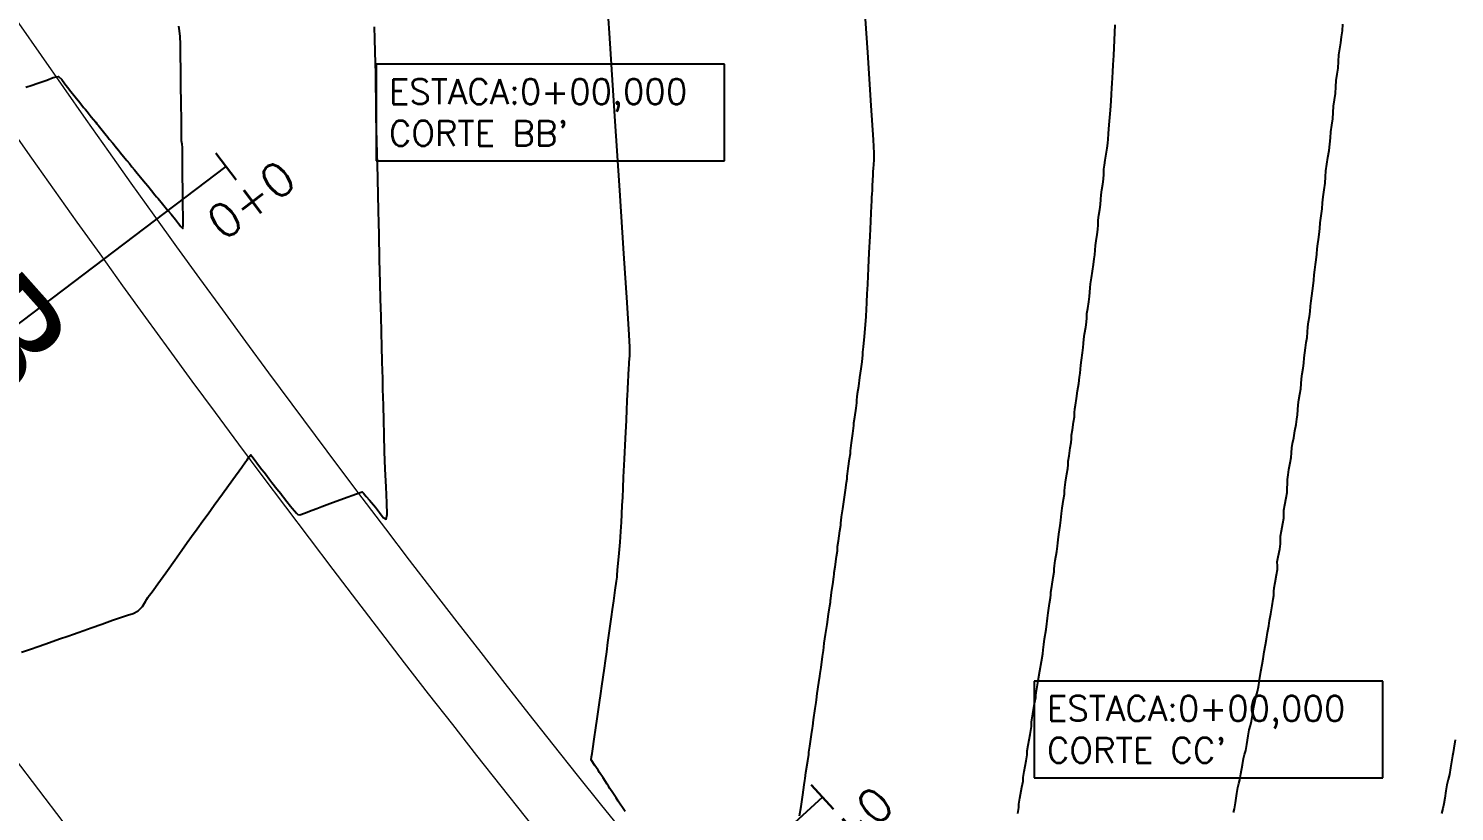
# Model space of a CAD drawing. Header units: millimetres. Extents: x 340454 to 342791, y 6993867 to 6995092.
# Drawn here: x 340812.87 to 340855.56, y 6994586.33 to 6994609.77 of the extents above; entities that cross this region are included whole.
import ezdxf
from ezdxf.enums import TextEntityAlignment as Align

# ---------------------------------------------------------------- set-up
doc = ezdxf.new("R2010")
doc.units = ezdxf.units.MM
doc.header["$LTSCALE"] = 10
for name, color, linetype in [('_1 TXT_Elementos', 2, 'Continuous'), ('Alinhamento', 7, 'Continuous'), ('ANGICO', 7, 'Continuous'), ('AREA_DOS_LOTES', 5, 'Continuous'), ('Lotes', 7, 'Continuous'), ('T-HM-CURVA_INTERMEDIARIA', 45, 'Continuous'), ('T-HM-CURVA_MESTRA', 20, 'Continuous'), ('TRAMA', 7, 'Continuous'), ('URB-Calçadas', 2, 'Continuous'), ('URB-Quadras', 3, 'Continuous')]:
    doc.layers.add(name, color=color, linetype=linetype)
doc.layers.add('_1 TXT_Estaca', color=4, linetype='Continuous', lineweight=30)
doc.styles.add('ARIAL', font='arial.ttf', dxfattribs={"height": 2})
doc.styles.add('Padrao', font='romans.shx', dxfattribs={"height": 1.5})

msp = doc.modelspace()

# ---------------------------------------------------------------- hatches: boundary and pattern name
at = {"layer": 'ANGICO', "lineweight": 20, "transparency": 33554679}
h = msp.add_hatch(dxfattribs=at)
h.set_pattern_fill('HEX', color=253, scale=0.01, angle=147, double=1)
h.set_pattern_definition([(147, (340810.678565, 6994586.14918), (-0.02995112, -0.0461207), [0.03175, -0.0635]), (267, (340810.678565, 6994586.14918), (0.05491725, -0.0028781), [0.03175, -0.0635]), (207, (340810.651937, 6994586.166474), (0.02496612, -0.04899878), [0.03175, -0.0635])])
h.paths.add_polyline_path([(340811.264, 6994586.33, -0.000231), (340811.022, 6994586.648), (340809.434, 6994585.432, 0.00023), (340809.676, 6994585.114)])
h.paths.add_polyline_path([(340814.618, 6994581.971, -0.000231), (340814.372, 6994582.287), (340812.785, 6994581.07, 0.00023), (340813.03, 6994580.755)])
h.paths.add_polyline_path([(340811.958, 6994584.595), (340811.641, 6994584.351), (340812.553, 6994583.161), (340812.871, 6994583.404)])
at = {"layer": 'TRAMA'}
h = msp.add_hatch(dxfattribs=at)
h.set_pattern_fill('AR-HBONE', color=253, scale=0.0015)
h.set_pattern_definition([(45, (340795.55105, 6994588.16572), (0, 0.21552615), [0.4572, -0.1524]), (135, (340795.65882, 6994588.27348), (2e-17, 0.21552615), [0.4572, -0.1524])])
h.paths.add_polyline_path([(340797.303, 6994588.764, -0.082433), (340797.263, 6994589.002, -0.603956), (340798.418, 6994589.61), (340799.389, 6994590.346), (340799.747, 6994591.997), (340792.429, 6994586.45), (340794.245, 6994586.446)])
h.paths.add_polyline_path([(340794.245, 6994586.446), (340792.429, 6994586.45), (340786.181, 6994581.714), (340787.99, 6994581.704)])
h.paths.add_polyline_path([(340786.834, 6994580.828), (340786.819, 6994580.876), (340786.913, 6994580.888), (340787.024, 6994580.973), (340787.028, 6994580.977), (340786.859, 6994581), (340786.839, 6994581.141), (340787.029, 6994581.296), (340787.219, 6994581.204), (340787.208, 6994581.283), (340787.398, 6994581.439), (340787.545, 6994581.367), (340787.99, 6994581.704), (340786.181, 6994581.714), (340784.138, 6994580.165), (340784.86, 6994579.332)])
h.paths.add_polyline_path([(340784.86, 6994579.332), (340784.138, 6994580.165), (340780.228, 6994577.201), (340780.692, 6994576.571), (340782.065, 6994576.564), (340781.758, 6994576.98), (340782.076, 6994577.222), (340782.395, 6994577.463)])
h.paths.add_polyline_path([(340782.065, 6994576.564), (340780.692, 6994576.571), (340784.423, 6994571.516), (340784.406, 6994571.581), (340784.552, 6994571.699), (340784.695, 6994571.445), (340784.594, 6994571.285), (340785.588, 6994569.938), (340785.516, 6994569.66), (340787.582, 6994569.66), (340787.644, 6994569.897, 0.226177), (340787.48, 6994570.742), (340787.343, 6994570.928), (340787.332, 6994570.915), (340787.09, 6994570.955), (340787.034, 6994571.159), (340786.982, 6994571.099), (340786.755, 6994571.137), (340786.634, 6994571.047), (340786.312, 6994570.809), (340785.271, 6994572.219), (340785.238, 6994572.23), (340785.375, 6994571.985), (340785.284, 6994571.841), (340785.147, 6994571.883), (340785.087, 6994572.121), (340785.226, 6994572.234), (340785.134, 6994572.262), (340785.078, 6994572.481), (340784.999, 6994572.588), (340784.996, 6994572.587), (340785.058, 6994572.459), (340784.913, 6994572.232), (340785.035, 6994572.014), (340784.943, 6994571.87), (340784.807, 6994571.913), (340784.746, 6994572.15), (340784.88, 6994572.258), (340784.716, 6994572.281), (340784.613, 6994572.121), (340784.427, 6994572.147), (340784.509, 6994572.405), (340784.447, 6994572.646), (340784.611, 6994572.779), (340784.535, 6994572.802), (340784.474, 6994573.04), (340784.594, 6994573.137), (340784.207, 6994573.661), (340784.205, 6994573.662), (340784.206, 6994573.663), (340784.127, 6994573.77), (340784.006, 6994573.838), (340784.003, 6994573.938)])
h.paths.add_polyline_path([(340784.307, 6994573.027), (340784.45, 6994572.773), (340784.358, 6994572.629), (340784.222, 6994572.671), (340784.161, 6994572.909)], flags=16)
h.paths.add_polyline_path([(340784.28, 6994572.633), (340784.423, 6994572.378), (340784.331, 6994572.234), (340784.195, 6994572.277), (340784.134, 6994572.515)], flags=16)
h.paths.add_polyline_path([(340784.579, 6994572.093), (340784.722, 6994571.839), (340784.63, 6994571.695), (340784.494, 6994571.737), (340784.433, 6994571.975)], flags=16)
h.paths.add_polyline_path([(340784.866, 6994571.874), (340785.008, 6994571.62), (340784.951, 6994571.53), (340785.015, 6994571.398), (340785.087, 6994571.623), (340785.06, 6994571.727), (340785.206, 6994571.845), (340785.349, 6994571.591), (340785.257, 6994571.447), (340785.253, 6994571.448), (340785.198, 6994571.362), (340785.014, 6994571.388), (340784.885, 6994571.187), (340784.699, 6994571.213), (340784.787, 6994571.491), (340784.838, 6994571.5), (340784.78, 6994571.518), (340784.72, 6994571.756)], flags=16)
h.paths.add_polyline_path([(340785.441, 6994571.637), (340785.609, 6994571.668), (340785.671, 6994571.54), (340785.538, 6994571.333), (340785.352, 6994571.359)], flags=16)
h.paths.add_polyline_path([(340785.03, 6994571.204), (340785.32, 6994571.231), (340785.415, 6994571.089), (340785.321, 6994570.982), (340785.079, 6994571.022)], flags=16)
h.paths.add_polyline_path([(340785.704, 6994571.317), (340785.847, 6994571.322), (340785.982, 6994571.117), (340785.883, 6994570.957), (340785.665, 6994571.151)], flags=16)
h.paths.add_polyline_path([(340785.38, 6994571.02), (340785.67, 6994571.048), (340785.764, 6994570.905), (340785.671, 6994570.798), (340785.429, 6994570.839)], flags=16)
h.paths.add_polyline_path([(340814.618, 6994581.971), (340813.743, 6994581.301), (340814.252, 6994580.651), (340814.618, 6994580.834)])
h.paths.add_polyline_path([(340810.71, 6994586.41), (340809.93, 6994586.412), (340810.215, 6994586.03)])
edge = h.paths.add_edge_path()
edge.add_line((340803.887, 6994595.136), (340799.747, 6994591.997))
edge.add_line((340799.747, 6994591.997), (340799.389, 6994590.346))
edge.add_line((340799.389, 6994590.346), (340804.247, 6994594.029))
edge.add_line((340804.247, 6994594.029), (340804.489, 6994593.71))
edge.add_line((340804.489, 6994593.71), (340804.731, 6994593.391))
edge.add_line((340804.731, 6994593.391), (340804.726, 6994593.388))
edge.add_line((340804.726, 6994593.388), (340809.93, 6994586.412))
edge.add_line((340809.93, 6994586.412), (340810.71, 6994586.41))
edge.add_line((340810.71, 6994586.41), (340811.022, 6994586.648))
edge.add_line((340811.022, 6994586.648), (340810.144, 6994586.648))
edge.add_arc((341156.5, 6994848.555), 434.232, 215.70438, 217.09572, ccw=False)
edge = h.paths.add_edge_path()
edge.add_arc((341149.613, 6994843.654), 425.79, 222.78602, 222.79408, ccw=False)
edge.add_line((340837.128, 6994554.431), (340835.601, 6994554.438))
edge.add_line((340835.601, 6994554.438), (340823.908, 6994543.656))
edge.add_line((340823.908, 6994543.656), (340825.523, 6994543.649))
edge.add_line((340825.523, 6994543.649), (340837.168, 6994554.387))
edge = h.paths.add_edge_path()
edge.add_line((340834.927, 6994556.827), (340834.386, 6994556.827))
edge.add_arc((341149.61, 6994843.652), 426.186, 222.29938, 222.53854)
edge.add_line((340835.586, 6994555.513), (340835.587, 6994555.514))
edge.add_line((340835.587, 6994555.514), (340835.857, 6994555.219))
edge.add_line((340835.857, 6994555.219), (340836.128, 6994554.924))
edge.add_line((340836.128, 6994554.924), (340835.601, 6994554.438))
edge.add_line((340835.601, 6994554.438), (340837.128, 6994554.431))
edge.add_arc((341149.613, 6994843.654), 425.79, 222.34836, 222.78602, ccw=False)
edge = h.paths.add_edge_path()
edge.add_line((340814.618, 6994580.834), (340814.252, 6994580.65))
edge.add_arc((341149.61, 6994843.652), 426.186, 218.105, 222.29938)
edge.add_line((340834.386, 6994556.827), (340834.927, 6994556.827))
edge.add_arc((341149.192, 6994843.274), 425.223, 218.11056, 222.34865, ccw=False)
h.paths.add_polyline_path([(340817.943, 6994536.659), (340816.361, 6994536.697), (340815.168, 6994535.597), (340815.361, 6994535.377), (340815.355, 6994535.372), (340815.883, 6994534.759)])
h.paths.add_polyline_path([(340820.146, 6994538.691), (340819.425, 6994539.522), (340816.361, 6994536.697), (340817.943, 6994536.659)], flags=17)
h.paths.add_polyline_path([(340818.581, 6994538.014), (340819.626, 6994538.929), (340819.632, 6994538.934), (340819.609, 6994538.959), (340818.57, 6994538.05), (340818.559, 6994538.04)], flags=16)
h.paths.add_polyline_path([(340819.687, 6994538.87), (340818.648, 6994537.961), (340818.636, 6994537.951), (340818.659, 6994537.925), (340819.704, 6994538.84), (340819.709, 6994538.845)], flags=16)
h.paths.add_polyline_path([(340818.633, 6994537.955), (340818.61, 6994537.98), (340818.585, 6994538.01), (340818.596, 6994538.02), (340819.635, 6994538.93), (340819.657, 6994538.904), (340819.683, 6994538.875)], flags=16)
h.paths.add_polyline_path([(340818.662, 6994537.921), (340818.674, 6994537.931), (340819.713, 6994538.841), (340819.735, 6994538.815), (340819.761, 6994538.786), (340819.874, 6994538.647), (340819.869, 6994538.643), (340819.845, 6994538.622), (340818.859, 6994537.765), (340818.862, 6994537.761), (340818.833, 6994537.736), (340818.715, 6994537.87), (340818.71, 6994537.866), (340818.688, 6994537.892)], flags=16)
h.paths.add_polyline_path([(340818.555, 6994538.044), (340818.533, 6994538.069), (340818.544, 6994538.079), (340819.584, 6994538.989), (340819.606, 6994538.963)], flags=16)
h.paths.add_polyline_path([(340818.779, 6994537.807), (340819.811, 6994538.71), (340819.846, 6994538.669), (340818.814, 6994537.767)], flags=0)
h.paths.add_polyline_path([(340825.523, 6994543.649), (340823.908, 6994543.656), (340819.425, 6994539.522), (340820.146, 6994538.691)], flags=17)
h.paths.add_polyline_path([(340821.194, 6994540.238), (340820.154, 6994539.329), (340820.143, 6994539.319), (340820.165, 6994539.293), (340821.21, 6994540.208), (340821.216, 6994540.213)], flags=16)
h.paths.add_polyline_path([(340821.142, 6994540.297), (340821.164, 6994540.272), (340821.19, 6994540.243), (340820.139, 6994539.323), (340820.117, 6994539.348), (340820.091, 6994539.378), (340820.103, 6994539.388)], flags=16)
h.paths.add_polyline_path([(340820.247, 6994539.2), (340820.269, 6994539.175), (340820.273, 6994539.179), (340820.271, 6994539.182)], flags=16)
h.paths.add_polyline_path([(340820.191, 6994539.264), (340821.236, 6994540.178), (340821.242, 6994540.183), (340821.22, 6994540.209), (340820.18, 6994539.299), (340820.169, 6994539.289)], flags=16)
h.paths.add_polyline_path([(340821.246, 6994540.179), (340821.268, 6994540.154), (340821.297, 6994540.12), (340820.258, 6994539.21), (340820.247, 6994539.2), (340820.221, 6994539.23), (340820.195, 6994539.259), (340820.206, 6994539.27)], flags=16)
h.paths.add_polyline_path([(340820.392, 6994539.053), (340820.387, 6994539.049), (340820.388, 6994539.048), (340820.393, 6994539.052)], flags=16)
h.paths.add_polyline_path([(340821.307, 6994540.089), (340821.312, 6994540.094), (340821.433, 6994539.956), (340821.428, 6994539.952), (340821.404, 6994539.978), (340820.373, 6994539.075), (340820.337, 6994539.116), (340821.369, 6994540.019)], flags=16)
h.paths.add_polyline_path([(340821.433, 6994539.956), (340821.429, 6994539.96), (340821.424, 6994539.956), (340821.403, 6994539.93)], flags=0)
edge = h.paths.add_edge_path()
edge.add_line((340829.48, 6994549.09), (340835.268, 6994554.678))
edge.add_line((340835.268, 6994554.678), (340834.998, 6994554.972))
edge.add_line((340834.998, 6994554.972), (340835.292, 6994555.243))
edge.add_arc((341149.61, 6994843.652), 426.586, 222.25052, 222.53859, ccw=False)
edge.add_line((340833.846, 6994556.827), (340833.171, 6994556.827))
edge.add_arc((341149.61, 6994843.652), 427.086, 222.18962, 222.39196)
edge.add_arc((340833.447, 6994555.037), 1, -47.3199, 42.392, ccw=False)
edge.add_line((340834.125, 6994554.301), (340833.756, 6994553.961))
edge.add_arc((340833.316, 6994554.316), 0.565, 304.2724, 321.0878, ccw=False)
edge.add_line((340833.634, 6994553.849), (340814.564, 6994536.241))
edge.add_line((340814.564, 6994536.241), (340814.939, 6994535.876))
edge.add_line((340814.939, 6994535.876), (340829.48, 6994549.09))
h.paths.add_polyline_path([(340820.569, 6994541.801), (340822.35, 6994543.443)], flags=16)
h.paths.add_polyline_path([(340804.772, 6994593.326), (340805.559, 6994592.316), (340805.295, 6994592.624), (340805.002, 6994593.017)], flags=17)
h.paths.add_polyline_path([(340798.235, 6994591.769), (340798.185, 6994591.731), (340800.116, 6994593.195), (340800.166, 6994593.233)])

# ---------------------------------------------------------------- linework, layer by layer
at = {"layer": '_1 TXT_Estaca', "color": 7, "linetype": 'Continuous', "lineweight": 30}
for p, q in [((340818.479, 6994606.038), (340819.083, 6994605.241)), ((340836.298, 6994587.136), (340836.973, 6994586.399))]:
    msp.add_line(p, q, dxfattribs=at)
at = {"layer": 'Alinhamento', "color": 1, "linetype": 'Continuous', "lineweight": -3, "flags": 128}
for points in [[(340818.781, 6994605.64), (340773.67, 6994571.443)], [(340836.636, 6994586.767), (340794.904, 6994548.52)]]:
    msp.add_lwpolyline(points, dxfattribs=at)
at = {"layer": 'Lotes'}
msp.add_lwpolyline([(340814.83, 6994465.897, -0.329637), (340815.113, 6994477.79), (340815.628, 6994534.547), (340837.692, 6994554.893, -0.019549), (340816.088, 6994580.14, -0.011155), (340804.454, 6994595.59), (340780.237, 6994577.232), (340785.597, 6994569.969), (340782.252, 6994557.08), (340779.008, 6994544.581), (340775.433, 6994530.806), (340771.774, 6994516.706), (340768.948, 6994505.815), (340765.682, 6994493.23), (340762.688, 6994481.695), (340758.988, 6994467.439), (340754.789, 6994451.259), (340715.382, 6994462.082, -0.041301), (340714.864, 6994460.516), (340710.749, 6994451.519), (340803.314, 6994425.249), (340814.83, 6994465.897, -0.329637)], format="xyb", close=True, dxfattribs=at)
at = {"layer": 'Lotes', "color": 253}
for centre, radius, start, end in [((341156.5, 6994848.555), 433.532, 215.70202, 218.25839), ((341156.539, 6994848.585), 435.581, 216.97753, 218.25852)]:
    msp.add_arc(centre, radius, start, end, dxfattribs=at)
at = {"layer": 'T-HM-CURVA_INTERMEDIARIA', "color": 45, "linetype": 'Continuous', "lineweight": -3, "flags": 128}
for points, elevation in [([(340812.791, 6994608.021), (340812.978, 6994608.081), (340813.123, 6994608.128), (340813.272, 6994608.176), (340813.422, 6994608.224), (340813.611, 6994608.307), (340813.773, 6994608.339), (340813.871, 6994608.249), (340813.956, 6994608.112), (340814.037, 6994608.012), (340814.139, 6994607.885), (340814.265, 6994607.729), (340814.405, 6994607.556), (340814.522, 6994607.411), (340814.574, 6994607.347), (340814.625, 6994607.284), (340814.752, 6994607.127), (340814.884, 6994606.964), (340814.921, 6994606.919), (340814.957, 6994606.874), (340815.073, 6994606.732), (340815.194, 6994606.583), (340815.243, 6994606.523), (340815.291, 6994606.463), (340815.394, 6994606.338), (340815.505, 6994606.201), (340815.567, 6994606.126), (340815.628, 6994606.051), (340815.716, 6994605.943), (340815.816, 6994605.82), (340815.892, 6994605.728), (340815.968, 6994605.635), (340816.046, 6994605.54), (340816.128, 6994605.439), (340816.226, 6994605.319), (340816.31, 6994605.217), (340816.375, 6994605.138), (340816.44, 6994605.059), (340816.554, 6994604.92), (340816.657, 6994604.795), (340816.705, 6994604.737), (340816.753, 6994604.679), (340816.884, 6994604.519), (340817.007, 6994604.37), (340817.065, 6994604.3), (340817.138, 6994604.212), (340817.271, 6994604.051), (340817.362, 6994603.94), (340817.431, 6994603.841), (340817.493, 6994603.782), (340817.504, 6994603.897), (340817.497, 6994604.158), (340817.489, 6994604.47), (340817.487, 6994604.863), (340817.483, 6994605.433), (340817.48, 6994605.956), (340817.477, 6994606.209), (340817.467, 6994606.311), (340817.456, 6994606.413), (340817.453, 6994606.603), (340817.447, 6994607.017), (340817.44, 6994607.541), (340817.433, 6994608.066), (340817.428, 6994608.54), (340817.425, 6994608.964), (340817.421, 6994609.306), (340817.413, 6994609.533), (340817.395, 6994609.704), (340817.373, 6994609.839)], 728), ([(340855.578, 6994588.481), (340855.541, 6994588.234), (340855.521, 6994588.1), (340855.508, 6994588.051), (340855.495, 6994588.002), (340855.477, 6994587.879), (340855.442, 6994587.64), (340855.408, 6994587.44), (340855.368, 6994587.288), (340855.329, 6994587.136), (340855.3, 6994586.957), (340855.269, 6994586.736), (340855.242, 6994586.564), (340855.204, 6994586.419), (340855.166, 6994586.274)], 722)]:
    msp.add_lwpolyline(points, dxfattribs=dict(at, elevation=elevation))
at = {"layer": 'T-HM-CURVA_MESTRA', "color": 20, "linetype": 'Continuous', "lineweight": -3, "elevation": 725, "flags": 128}
msp.add_lwpolyline([(340835.954, 6994586.202), (340835.996, 6994586.482), (340836.049, 6994586.837), (340836.093, 6994587.135), (340836.112, 6994587.262), (340836.116, 6994587.317), (340836.145, 6994587.506), (340836.198, 6994587.853), (340836.226, 6994588.042), (340836.231, 6994588.105), (340836.259, 6994588.293), (340836.311, 6994588.636), (340836.34, 6994588.824), (340836.345, 6994588.893), (340836.372, 6994589.078), (340836.423, 6994589.415), (340836.451, 6994589.601), (340836.457, 6994589.68), (340836.484, 6994589.863), (340836.534, 6994590.196), (340836.562, 6994590.38), (340836.568, 6994590.467), (340836.595, 6994590.648), (340836.644, 6994590.976), (340836.671, 6994591.158), (340836.677, 6994591.253), (340836.694, 6994591.37), (340836.733, 6994591.629), (340836.778, 6994591.935), (340836.823, 6994592.236), (340836.86, 6994592.488), (340836.877, 6994592.603), (340836.881, 6994592.657), (340836.885, 6994592.712), (340836.91, 6994592.886), (340836.956, 6994593.196), (340836.981, 6994593.371), (340836.985, 6994593.43), (340836.989, 6994593.489), (340837.014, 6994593.661), (340837.059, 6994593.966), (340837.085, 6994594.14), (340837.089, 6994594.202), (340837.093, 6994594.265), (340837.118, 6994594.435), (340837.162, 6994594.735), (340837.186, 6994594.907), (340837.191, 6994594.974), (340837.195, 6994595.04), (340837.211, 6994595.154), (340837.246, 6994595.393), (340837.287, 6994595.675), (340837.327, 6994595.952), (340837.361, 6994596.183), (340837.377, 6994596.296), (340837.381, 6994596.369), (340837.386, 6994596.441), (340837.409, 6994596.606), (340837.45, 6994596.888), (340837.474, 6994597.054), (340837.479, 6994597.131), (340837.484, 6994597.208), (340837.507, 6994597.371), (340837.547, 6994597.648), (340837.57, 6994597.813), (340837.575, 6994597.893), (340837.58, 6994597.973), (340837.603, 6994598.135), (340837.642, 6994598.407), (340837.665, 6994598.571), (340837.671, 6994598.655), (340837.676, 6994598.739), (340837.691, 6994598.851), (340837.722, 6994599.07), (340837.759, 6994599.328), (340837.795, 6994599.582), (340837.825, 6994599.794), (340837.84, 6994599.905), (340837.846, 6994599.995), (340837.851, 6994600.085), (340837.865, 6994600.239), (340837.893, 6994600.552), (340837.924, 6994600.899), (340837.944, 6994601.155), (340837.957, 6994601.373), (340837.965, 6994601.555), (340837.97, 6994601.658), (340837.975, 6994601.754), (340837.981, 6994601.85), (340837.987, 6994601.952), (340837.996, 6994602.131), (340838.006, 6994602.348), (340838.019, 6994602.611), (340838.04, 6994603.056), (340838.064, 6994603.56), (340838.086, 6994604), (340838.098, 6994604.256), (340838.107, 6994604.452), (340838.114, 6994604.614), (340838.119, 6994604.714), (340838.125, 6994604.819), (340838.132, 6994604.923), (340838.138, 6994605.053), (340838.146, 6994605.245), (340838.152, 6994605.377), (340838.159, 6994605.484), (340838.165, 6994605.591), (340838.173, 6994605.691), (340838.182, 6994605.849), (340838.186, 6994606.04), (340838.162, 6994606.435), (340838.095, 6994607.472), (340837.992, 6994609.053), (340837.86, 6994611.078)], dxfattribs=at)
at = {"layer": 'URB-Calçadas', "lineweight": 0}
msp.add_lwpolyline([(340947.007, 6994560.764, -0.090606), (340859.912, 6994651.512, 0.43018), (340849.186, 6994653.399), (340808.98, 6994623.567, 0.451105), (340807.636, 6994613.645, 0.090816), (340911.779, 6994506.658, 0.478228), (340922.171, 6994508.353), (340948.954, 6994550.671, 0.396473)], format="xyb", close=True, dxfattribs=at)
msp.add_lwpolyline([(340906.482, 6994496.93, -0.090947), (340799.111, 6994606.609, 0.475649), (340788.845, 6994608.722), (340739.93, 6994572.502, 0.267986), (340737.938, 6994567.915, -0.173456), (340714.47, 6994467.492, 0.151029)], format="xyb", dxfattribs=at)
at = {"layer": 'URB-Quadras', "color": 252, "lineweight": 0}
for points in [[(340912.937, 6994508.288, -0.090816), (340809.297, 6994614.759, -0.400356), (340810.47, 6994621.559), (340850.676, 6994651.391, -0.43018), (340857.826, 6994650.133, 0.090606), (340945.543, 6994558.736, -0.396473), (340946.842, 6994552.008), (340920.058, 6994509.69, -0.42996)], [(340837.692, 6994554.893, -0.019549), (340816.088, 6994580.14, -0.011155), (340804.454, 6994595.59), (340780.237, 6994577.232), (340785.597, 6994569.969), (340782.252, 6994557.08), (340779.008, 6994544.581), (340775.433, 6994530.806), (340771.774, 6994516.706), (340768.948, 6994505.815), (340765.682, 6994493.23), (340762.688, 6994481.695), (340758.988, 6994467.439), (340754.789, 6994451.259), (340715.382, 6994462.082, -0.041301), (340714.864, 6994460.516), (340709.066, 6994447.839), (340802.223, 6994421.401), (340814.815, 6994465.844, -0.327026), (340815.113, 6994477.79), (340815.628, 6994534.547), (340837.692, 6994554.893, -0.019145)]]:
    msp.add_lwpolyline(points, format="xyb", close=True, dxfattribs=at)
msp.add_lwpolyline([(340815.241, 6994491.926, 0.038213), (340872.813, 6994444.815, 0.427498), (340879.9, 6994446.24), (340906.67, 6994488.537, 0.399537), (340905.329, 6994495.296, -0.090947), (340797.453, 6994605.491, 0.427165), (340790.332, 6994606.713), (340742.106, 6994571.002, 0.26508), (340740.108, 6994566.469, -0.172307), (340715.611, 6994465.576, -0.089172), (340715.611, 6994465.576, -2.016247), (340701.917, 6994473.704, 0.157194), (340704.27, 6994475.674, 0.197995), (340722.466, 6994581.029, 0.104869), (340721.604, 6994582.915), (340685.606, 6994631.482, 0.2535), (340684.742, 6994631.884, -0.18056), (340678.012, 6994633.945)], format="xyb", dxfattribs=at)

# ---------------------------------------------------------------- texts
at = {"layer": '_1 TXT_Estaca', "color": 4, "linetype": 'Continuous', "lineweight": 30, "char_height": 1, "attachment_point": 2, "style": 'Padrao'}
for insert, rotation in [((340819.234, 6994605.042), 37.1646), ((340837.142, 6994586.215), 42.5053)]:
    msp.add_mtext('{\\C1;0+0}', dxfattribs=dict(at, insert=insert, rotation=rotation))
at = {"layer": 'AREA_DOS_LOTES', "color": 5, "transparency": 33554687, "style": 'ARIAL'}
msp.add_text('RUA B', height=3.2585, rotation=311.668, dxfattribs=at).set_placement((340808.605, 6994604.618, -721), align=Align.MIDDLE_CENTER)

# ---------------------------------------------------------------- next in the draw order: texts
at = {"layer": '_1 TXT_Elementos', "color": 1, "linetype": 'Continuous', "lineweight": -3, "char_height": 0.75, "width": 9.77536, "attachment_point": 4, "style": 'Padrao', "bg_fill": 3, "box_fill_scale": 1.5, "bg_fill_color": 256, "bg_fill_true_color": 13158600, "bg_fill_transparency": 0}
for s, insert in [("{\\C1;ESTACA:0+00,000\\PCORTE BB'}", (340823.657, 6994607.26)), ("{\\C1;ESTACA:0+00,000\\PCORTE CC'}", (340843.355, 6994588.793))]:
    msp.add_mtext(s, dxfattribs=dict(at, insert=insert))

# ---------------------------------------------------------------- next in the draw order: linework, layer by layer
at = {"layer": '_1 TXT_Elementos', "color": 1, "linetype": 'Continuous', "lineweight": -3}
for p, q in [((340823.282, 6994608.706), (340823.282, 6994605.813)), ((340833.71, 6994608.706), (340823.282, 6994608.706)), ((340833.71, 6994605.813), (340833.71, 6994608.706)), ((340823.282, 6994605.813), (340833.71, 6994605.813)), ((340842.98, 6994590.239), (340842.98, 6994587.346)), ((340853.408, 6994590.239), (340842.98, 6994590.239)), ((340853.408, 6994587.346), (340853.408, 6994590.239)), ((340842.98, 6994587.346), (340853.408, 6994587.346))]:
    msp.add_line(p, q, dxfattribs=at)
at = {"layer": 'T-HM-CURVA_INTERMEDIARIA', "color": 45, "linetype": 'Continuous', "lineweight": -3, "flags": 128}
for points, elevation in [([(340830.732, 6994586.331), (340830.654, 6994586.449), (340830.586, 6994586.552), (340830.524, 6994586.647), (340830.461, 6994586.743), (340830.362, 6994586.894), (340830.277, 6994587.023), (340830.234, 6994587.089), (340830.191, 6994587.155), (340830.071, 6994587.338), (340829.962, 6994587.505), (340829.921, 6994587.568), (340829.821, 6994587.711), (340829.716, 6994587.882), (340829.724, 6994587.973), (340829.743, 6994588.067), (340829.764, 6994588.213), (340829.806, 6994588.5), (340829.855, 6994588.839), (340829.894, 6994589.108), (340829.925, 6994589.322), (340829.963, 6994589.592), (340830.002, 6994589.864), (340830.033, 6994590.081), (340830.072, 6994590.355), (340830.11, 6994590.628), (340830.14, 6994590.845), (340830.179, 6994591.118), (340830.216, 6994591.39), (340830.246, 6994591.607), (340830.284, 6994591.88), (340830.322, 6994592.158), (340830.352, 6994592.38), (340830.388, 6994592.641), (340830.433, 6994592.963), (340830.472, 6994593.232), (340830.488, 6994593.348), (340830.491, 6994593.402), (340830.507, 6994593.571), (340830.541, 6994593.957), (340830.58, 6994594.394), (340830.605, 6994594.714), (340830.622, 6994594.994), (340830.632, 6994595.229), (340830.636, 6994595.331), (340830.641, 6994595.402), (340830.646, 6994595.504), (340830.658, 6994595.736), (340830.671, 6994596.014), (340830.687, 6994596.338), (340830.713, 6994596.885), (340830.743, 6994597.504), (340830.769, 6994598.045), (340830.784, 6994598.359), (340830.795, 6994598.613), (340830.805, 6994598.826), (340830.809, 6994598.922), (340830.815, 6994599.019), (340830.822, 6994599.167), (340830.834, 6994599.43), (340830.841, 6994599.578), (340830.844, 6994599.629), (340830.847, 6994599.681), (340830.855, 6994599.776), (340830.868, 6994599.985), (340830.873, 6994600.235), (340830.851, 6994600.605), (340830.789, 6994601.566), (340830.694, 6994603.035), (340830.57, 6994604.925), (340830.424, 6994607.152), (340830.261, 6994609.632), (340830.087, 6994612.279)], 726), ([(340812.664, 6994591.1), (340812.899, 6994591.183), (340813.187, 6994591.285), (340813.504, 6994591.396), (340813.802, 6994591.501), (340814.049, 6994591.587), (340814.219, 6994591.647), (340814.354, 6994591.694), (340814.523, 6994591.754), (340814.751, 6994591.835), (340815.064, 6994591.946), (340815.382, 6994592.06), (340815.624, 6994592.146), (340815.834, 6994592.208), (340816.005, 6994592.256), (340816.156, 6994592.336), (340816.285, 6994592.474), (340816.372, 6994592.617), (340816.411, 6994592.693), (340816.448, 6994592.744), (340816.485, 6994592.796), (340816.542, 6994592.874), (340816.62, 6994592.983), (340816.739, 6994593.15), (340816.978, 6994593.482), (340817.247, 6994593.858), (340817.458, 6994594.153), (340817.624, 6994594.384), (340817.755, 6994594.567), (340817.92, 6994594.798), (340818.094, 6994595.039), (340818.245, 6994595.247), (340818.434, 6994595.508), (340818.676, 6994595.842), (340818.985, 6994596.269), (340819.253, 6994596.639), (340819.369, 6994596.799), (340819.413, 6994596.86), (340819.469, 6994596.938), (340819.522, 6994597.011), (340819.556, 6994596.967), (340819.626, 6994596.876), (340819.761, 6994596.701), (340819.857, 6994596.576), (340819.926, 6994596.488), (340819.994, 6994596.399), (340820.07, 6994596.301), (340820.159, 6994596.186), (340820.31, 6994595.99), (340820.42, 6994595.848), (340820.461, 6994595.795), (340820.511, 6994595.731), (340820.561, 6994595.666), (340820.603, 6994595.613), (340820.64, 6994595.566), (340820.677, 6994595.52), (340820.715, 6994595.473), (340820.768, 6994595.409), (340820.832, 6994595.334), (340820.896, 6994595.264), (340820.935, 6994595.225), (340820.992, 6994595.211), (340821.132, 6994595.266), (340821.361, 6994595.354), (340821.507, 6994595.408), (340821.653, 6994595.461), (340821.892, 6994595.549), (340822.299, 6994595.699), (340822.686, 6994595.841), (340822.864, 6994595.902), (340822.904, 6994595.86), (340822.937, 6994595.817), (340822.983, 6994595.765), (340823.077, 6994595.657), (340823.26, 6994595.446), (340823.378, 6994595.282), (340823.485, 6994595.131), (340823.577, 6994595.082), (340823.606, 6994595.226), (340823.602, 6994595.573), (340823.58, 6994596.051), (340823.552, 6994596.586), (340823.532, 6994597.107), (340823.519, 6994597.597), (340823.505, 6994598.06), (340823.494, 6994598.464), (340823.485, 6994598.771), (340823.48, 6994598.948), (340823.477, 6994599.136), (340823.474, 6994599.324), (340823.47, 6994599.507), (340823.461, 6994599.826), (340823.45, 6994600.237), (340823.437, 6994600.695), (340823.425, 6994601.155), (340823.41, 6994601.682), (340823.397, 6994602.141), (340823.387, 6994602.527), (340823.38, 6994602.833), (340823.375, 6994603.117), (340823.373, 6994603.342), (340823.369, 6994603.626), (340823.362, 6994603.938), (340823.352, 6994604.33), (340823.34, 6994604.78), (340823.327, 6994605.268), (340823.315, 6994605.703), (340823.305, 6994606.055), (340823.296, 6994606.388), (340823.288, 6994606.765), (340823.283, 6994607.121), (340823.281, 6994607.398), (340823.279, 6994607.675), (340823.273, 6994608.031), (340823.266, 6994608.41), (340823.258, 6994608.74), (340823.249, 6994609.072), (340823.239, 6994609.459), (340823.229, 6994609.823)], 727), ([(340842.484, 6994586.27), (340842.517, 6994586.454), (340842.516, 6994586.552), (340842.549, 6994586.733), (340842.61, 6994587.06), (340842.643, 6994587.242), (340842.643, 6994587.295), (340842.642, 6994587.349), (340842.675, 6994587.528), (340842.734, 6994587.848), (340842.766, 6994588.029), (340842.767, 6994588.087), (340842.768, 6994588.145), (340842.799, 6994588.323), (340842.857, 6994588.637), (340842.889, 6994588.816), (340842.891, 6994588.879), (340842.893, 6994588.943), (340842.897, 6994589.009), (340842.903, 6994589.078), (340842.935, 6994589.256), (340842.99, 6994589.565), (340843.022, 6994589.745), (340843.028, 6994589.817), (340843.033, 6994589.889), (340843.055, 6994590.01), (340843.099, 6994590.258), (340843.149, 6994590.546), (340843.195, 6994590.825), (340843.231, 6994591.058), (340843.248, 6994591.174), (340843.254, 6994591.253), (340843.26, 6994591.332), (340843.286, 6994591.499), (340843.331, 6994591.782), (340843.357, 6994591.951), (340843.363, 6994592.034), (340843.37, 6994592.118), (340843.395, 6994592.283), (340843.438, 6994592.56), (340843.464, 6994592.728), (340843.471, 6994592.815), (340843.477, 6994592.902), (340843.502, 6994593.067), (340843.545, 6994593.338), (340843.57, 6994593.504), (340843.577, 6994593.596), (340843.584, 6994593.687), (340843.608, 6994593.85), (340843.65, 6994594.115), (340843.675, 6994594.28), (340843.682, 6994594.375), (340843.689, 6994594.471), (340843.713, 6994594.632), (340843.753, 6994594.891), (340843.778, 6994595.055), (340843.785, 6994595.155), (340843.793, 6994595.254), (340843.817, 6994595.417), (340843.856, 6994595.674), (340843.88, 6994595.837), (340843.888, 6994595.937), (340843.895, 6994596.037), (340843.918, 6994596.194), (340843.957, 6994596.442), (340843.98, 6994596.605), (340843.988, 6994596.712), (340843.996, 6994596.82), (340844.019, 6994596.977), (340844.056, 6994597.218), (340844.08, 6994597.379), (340844.088, 6994597.49), (340844.096, 6994597.601), (340844.118, 6994597.758), (340844.154, 6994597.993), (340844.178, 6994598.152), (340844.186, 6994598.267), (340844.194, 6994598.383), (340844.21, 6994598.502), (340844.24, 6994598.695), (340844.274, 6994598.925), (340844.308, 6994599.15), (340844.336, 6994599.337), (340844.353, 6994599.456), (340844.361, 6994599.577), (340844.369, 6994599.698), (340844.391, 6994599.849), (340844.424, 6994600.066), (340844.446, 6994600.221), (340844.455, 6994600.345), (340844.463, 6994600.47), (340844.485, 6994600.62), (340844.517, 6994600.83), (340844.538, 6994600.984), (340844.547, 6994601.113), (340844.556, 6994601.241), (340844.577, 6994601.391), (340844.608, 6994601.595), (340844.629, 6994601.748), (340844.638, 6994601.88), (340844.647, 6994602.012), (340844.663, 6994602.134), (340844.689, 6994602.306), (340844.719, 6994602.511), (340844.749, 6994602.711), (340844.774, 6994602.876), (340844.79, 6994602.999), (340844.799, 6994603.136), (340844.807, 6994603.273), (340844.828, 6994603.419), (340844.856, 6994603.604), (340844.876, 6994603.754), (340844.886, 6994603.894), (340844.895, 6994604.035), (340844.914, 6994604.18), (340844.942, 6994604.359), (340844.962, 6994604.508), (340844.971, 6994604.652), (340844.98, 6994604.796), (340845, 6994604.94), (340845.027, 6994605.114), (340845.046, 6994605.262), (340845.056, 6994605.409), (340845.065, 6994605.557), (340845.081, 6994605.684), (340845.103, 6994605.834), (340845.129, 6994606.015), (340845.156, 6994606.192), (340845.177, 6994606.336), (340845.193, 6994606.463), (340845.203, 6994606.615), (340845.211, 6994606.768), (340845.231, 6994606.999), (340845.261, 6994607.332), (340845.283, 6994607.595), (340845.295, 6994607.805), (340845.303, 6994607.984), (340845.312, 6994608.141), (340845.322, 6994608.298), (340845.331, 6994608.475), (340845.341, 6994608.681), (340845.355, 6994608.961), (340845.377, 6994609.422), (340845.399, 6994609.88)], 724), ([(340848.938, 6994586.308), (340848.968, 6994586.416), (340848.998, 6994586.594), (340849.042, 6994586.872), (340849.073, 6994587.056), (340849.104, 6994587.171), (340849.136, 6994587.285), (340849.166, 6994587.464), (340849.209, 6994587.733), (340849.241, 6994587.917), (340849.274, 6994588.038), (340849.307, 6994588.16), (340849.338, 6994588.337), (340849.379, 6994588.598), (340849.411, 6994588.782), (340849.447, 6994588.911), (340849.482, 6994589.039), (340849.513, 6994589.216), (340849.554, 6994589.468), (340849.586, 6994589.652), (340849.623, 6994589.787), (340849.661, 6994589.922), (340849.688, 6994590.066), (340849.722, 6994590.276), (340849.764, 6994590.526), (340849.8, 6994590.739), (340849.829, 6994590.908), (340849.864, 6994591.116), (340849.9, 6994591.323), (340849.928, 6994591.488), (340849.962, 6994591.692), (340849.997, 6994591.895), (340850.024, 6994592.056), (340850.058, 6994592.254), (340850.099, 6994592.491), (340850.133, 6994592.686), (340850.151, 6994592.804), (340850.154, 6994592.917), (340850.157, 6994593.03), (340850.185, 6994593.187), (340850.23, 6994593.421), (340850.256, 6994593.578), (340850.255, 6994593.691), (340850.253, 6994593.803), (340850.28, 6994593.958), (340850.326, 6994594.188), (340850.353, 6994594.346), (340850.352, 6994594.462), (340850.351, 6994594.579), (340850.377, 6994594.731), (340850.421, 6994594.954), (340850.448, 6994595.112), (340850.45, 6994595.235), (340850.451, 6994595.357), (340850.477, 6994595.509), (340850.519, 6994595.724), (340850.546, 6994595.881), (340850.552, 6994596.01), (340850.554, 6994596.139), (340850.562, 6994596.272), (340850.576, 6994596.415), (340850.602, 6994596.57), (340850.641, 6994596.773), (340850.668, 6994596.933), (340850.679, 6994597.075), (340850.69, 6994597.217), (340850.712, 6994597.348), (340850.744, 6994597.521), (340850.78, 6994597.725), (340850.813, 6994597.921), (340850.839, 6994598.082), (340850.857, 6994598.211), (340850.868, 6994598.359), (340850.879, 6994598.506), (340850.902, 6994598.654), (340850.931, 6994598.831), (340850.954, 6994598.984), (340850.965, 6994599.135), (340850.977, 6994599.286), (340850.999, 6994599.434), (340851.027, 6994599.604), (340851.05, 6994599.755), (340851.061, 6994599.911), (340851.073, 6994600.066), (340851.095, 6994600.213), (340851.122, 6994600.376), (340851.144, 6994600.527), (340851.156, 6994600.686), (340851.168, 6994600.845), (340851.189, 6994600.991), (340851.216, 6994601.148), (340851.238, 6994601.298), (340851.25, 6994601.461), (340851.262, 6994601.624), (340851.283, 6994601.77), (340851.308, 6994601.919), (340851.33, 6994602.069), (340851.342, 6994602.236), (340851.354, 6994602.403), (340851.375, 6994602.552), (340851.4, 6994602.703), (340851.421, 6994602.851), (340851.433, 6994603.016), (340851.445, 6994603.181), (340851.465, 6994603.322), (340851.489, 6994603.461), (340851.51, 6994603.609), (340851.522, 6994603.784), (340851.535, 6994603.959), (340851.566, 6994604.167), (340851.598, 6994604.378), (340851.611, 6994604.557), (340851.623, 6994604.736), (340851.654, 6994604.94), (340851.685, 6994605.147), (340851.697, 6994605.329), (340851.71, 6994605.512), (340851.737, 6994605.708), (340851.77, 6994605.915), (340851.802, 6994606.116), (340851.828, 6994606.31), (340851.841, 6994606.496), (340851.854, 6994606.683), (340851.882, 6994606.875), (340851.911, 6994607.07), (340851.924, 6994607.26), (340851.937, 6994607.45), (340851.965, 6994607.64), (340851.992, 6994607.829), (340852.006, 6994608.024), (340852.019, 6994608.217), (340852.046, 6994608.403), (340852.072, 6994608.588), (340852.086, 6994608.787), (340852.099, 6994608.983), (340852.123, 6994609.167), (340852.151, 6994609.347), (340852.179, 6994609.524), (340852.203, 6994609.703), (340852.216, 6994609.905)], 723)]:
    msp.add_lwpolyline(points, dxfattribs=dict(at, elevation=elevation))

doc.saveas('drawing.dxf')
